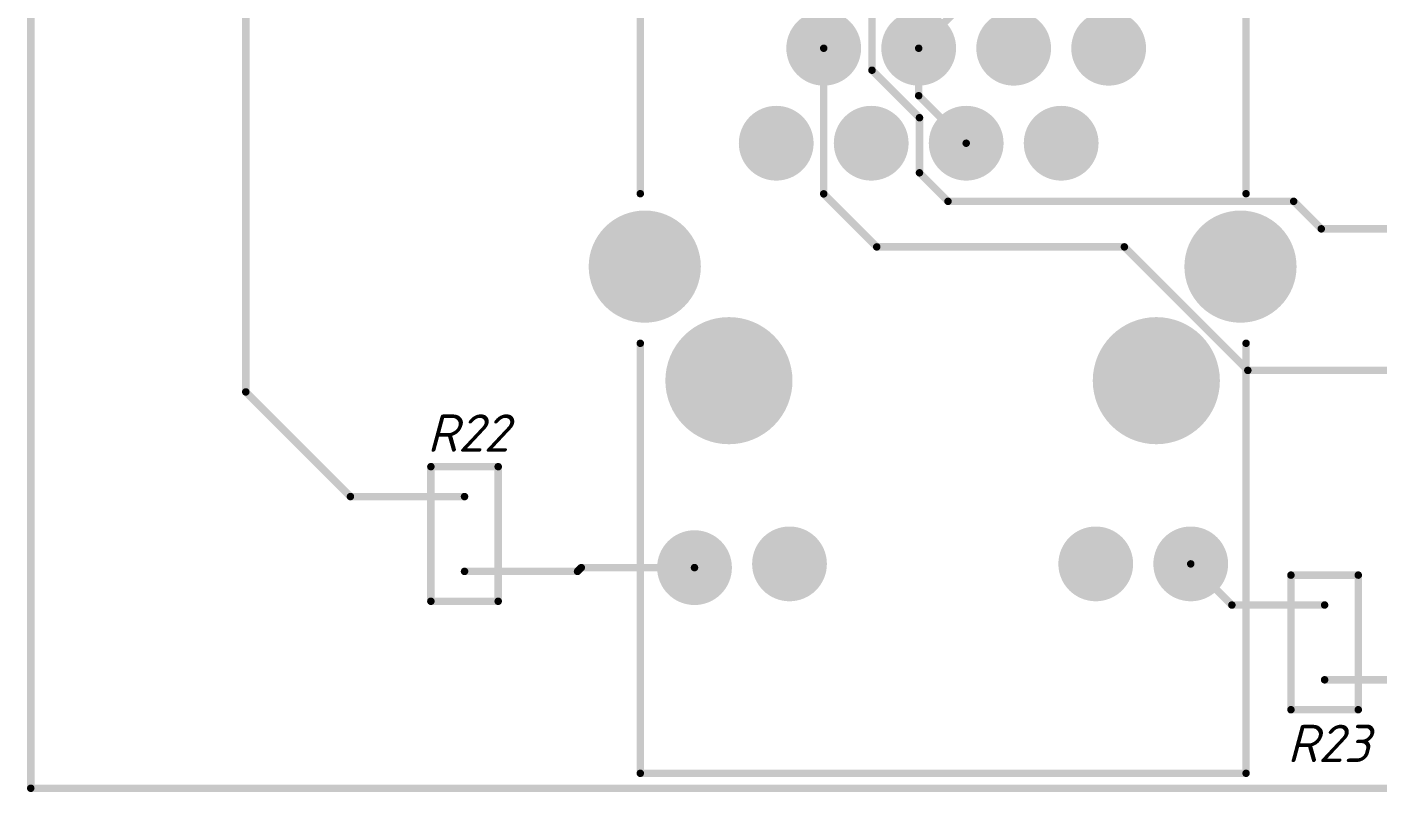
# Model space of a CAD drawing. Header units: millimetres. Extents: x -578 to 740, y 82 to 629.
# Drawn here: x -62.5 to 9.8, y 302.3 to 343.2 of the extents above; entities that cross this region are included whole.
import ezdxf

# ---------------------------------------------------------------- set-up
doc = ezdxf.new("R2010")
doc.units = ezdxf.units.MM
doc.header["$LTSCALE"] = 0.5
doc.layers.get('0').update_dxf_attribs({"lineweight": 60})
for name, color, linetype in [('BottomLayer', 5, 'Continuous'), ('MultiLayer', 9, 'Continuous'), ('PadHoleLayer', 156, 'Continuous'), ('TopOverlay', 2, 'Continuous')]:
    doc.layers.add(name, color=color, linetype=linetype)
doc.styles.get("Standard").update_dxf_attribs({"font": 'isocpeui.ttf', "width": 0.9})

# ---------------------------------------------------------------- blocks, each defined once
blk = doc.blocks.new('CON__HR911105A_4')
at = {"layer": 'BottomLayer'}
for points, const_width in [([(-1.42, 4.9, 1), (-0.42, 4.9, 1)], 1), ([(1.12, 4.9, 1), (2.12, 4.9, 1)], 1), ([(9.31, 4.9, 1), (10.31, 4.9, 1)], 1), ([(11.85, 5, 1), (12.85, 5, 1)], 1), ([(-3, -3.05, 1), (-1.5, -3.05, 1)], 1.5), ([(12.93, -3.05, 1), (14.43, -3.05, 1)], 1.5), ([(2.045, -6.35, 1), (3.045, -6.35, 1)], 1), ([(4.585, -6.35, 1), (5.585, -6.35, 1)], 1), ([(7.125, -6.35, 1), (8.125, -6.35, 1)], 1), ([(9.665, -6.35, 1), (10.665, -6.35, 1)], 1), ([(0.775, -8.89, 1), (1.775, -8.89, 1)], 1), ([(3.315, -8.89, 1), (4.315, -8.89, 1)], 1), ([(5.855, -8.89, 1), (6.855, -8.89, 1)], 1), ([(8.395, -8.89, 1), (9.395, -8.89, 1)], 1)]:
    blk.add_lwpolyline(points, format="xyb", close=True, dxfattribs=dict(at, const_width=const_width))
at = {"layer": 'MultiLayer'}
for points, const_width in [([(-1.42, 4.9, 1), (-0.42, 4.9, 1)], 1), ([(1.12, 4.9, 1), (2.12, 4.9, 1)], 1), ([(9.31, 4.9, 1), (10.31, 4.9, 1)], 1), ([(11.85, 5, 1), (12.85, 5, 1)], 1), ([(-3, -3.05, 1), (-1.5, -3.05, 1)], 1.5), ([(12.93, -3.05, 1), (14.43, -3.05, 1)], 1.5), ([(2.045, -6.35, 1), (3.045, -6.35, 1)], 1), ([(4.585, -6.35, 1), (5.585, -6.35, 1)], 1), ([(7.125, -6.35, 1), (8.125, -6.35, 1)], 1), ([(9.665, -6.35, 1), (10.665, -6.35, 1)], 1), ([(0.775, -8.89, 1), (1.775, -8.89, 1)], 1), ([(3.315, -8.89, 1), (4.315, -8.89, 1)], 1), ([(5.855, -8.89, 1), (6.855, -8.89, 1)], 1), ([(8.395, -8.89, 1), (9.395, -8.89, 1)], 1)]:
    blk.add_lwpolyline(points, format="xyb", close=True, dxfattribs=dict(at, const_width=const_width))
at = {"layer": 'PadHoleLayer'}
for points, const_width in [([(12.1, 5, 1), (12.6, 5, 1)], 0.5), ([(-1.17, 4.9, 1), (-0.67, 4.9, 1)], 0.5), ([(1.37, 4.9, 1), (1.87, 4.9, 1)], 0.5), ([(9.56, 4.9, 1), (10.06, 4.9, 1)], 0.5), ([(-0.85, 0, 1), (0.85, 0, 1)], 1.7), ([(10.58, 0, 1), (12.28, 0, 1)], 1.7), ([(-2.7, -3.05, 1), (-1.8, -3.05, 1)], 0.9), ([(13.23, -3.05, 1), (14.13, -3.05, 1)], 0.9), ([(2.295, -6.35, 1), (2.795, -6.35, 1)], 0.5), ([(4.835, -6.35, 1), (5.335, -6.35, 1)], 0.5), ([(7.375, -6.35, 1), (7.875, -6.35, 1)], 0.5), ([(9.915, -6.35, 1), (10.415, -6.35, 1)], 0.5), ([(1.025, -8.89, 1), (1.525, -8.89, 1)], 0.5), ([(3.565, -8.89, 1), (4.065, -8.89, 1)], 0.5), ([(6.105, -8.89, 1), (6.605, -8.89, 1)], 0.5), ([(8.645, -8.89, 1), (9.145, -8.89, 1)], 0.5)]:
    blk.add_lwpolyline(points, format="xyb", close=True, dxfattribs=dict(at, const_width=const_width))
at = {"layer": 'TopOverlay', "const_width": 0.2}
for points in [[(13.8, 10.5), (-2.4, 10.5)], [(-2.4, 10.5), (-2.4, -1)], [(13.8, 10.5), (13.8, -1)], [(-2.4, -5), (-2.4, -10.65)], [(13.8, -5), (13.8, -10.65)], [(13.8, -10.65), (-2.4, -10.65)]]:
    blk.add_lwpolyline(points, dxfattribs=at)
at = {"layer": 'TopOverlay', "const_width": 0.1}
for points in [[(-2.45, 10.5, 1), (-2.35, 10.5, 1)], [(-2.45, 10.5, 1), (-2.35, 10.5, 1)], [(13.75, 10.5, 1), (13.85, 10.5, 1)], [(13.75, 10.5, 1), (13.85, 10.5, 1)], [(-2.45, -1, 1), (-2.35, -1, 1)], [(13.75, -1, 1), (13.85, -1, 1)], [(-2.45, -5, 1), (-2.35, -5, 1)], [(13.75, -5, 1), (13.85, -5, 1)], [(-2.45, -10.65, 1), (-2.35, -10.65, 1)], [(-2.45, -10.65, 1), (-2.35, -10.65, 1)], [(13.75, -10.65, 1), (13.85, -10.65, 1)], [(13.75, -10.65, 1), (13.85, -10.65, 1)]]:
    blk.add_lwpolyline(points, format="xyb", close=True, dxfattribs=at)
blk = doc.blocks.new('CH0805R_22')
at = {"layer": 'TopOverlay', "const_width": 0.2}
for points in [[(-1.8, -0.9), (-1.8, 0.9)], [(1.8, 0.9), (-1.8, 0.9)], [(1.8, -0.9), (1.8, 0.9)], [(1.8, -0.9), (-1.8, -0.9)]]:
    blk.add_lwpolyline(points, dxfattribs=at)
at = {"layer": 'TopOverlay', "const_width": 0.1}
for points in [[(-1.85, 0.9, 1), (-1.75, 0.9, 1)], [(-1.85, 0.9, 1), (-1.75, 0.9, 1)], [(1.75, 0.9, 1), (1.85, 0.9, 1)], [(1.75, 0.9, 1), (1.85, 0.9, 1)], [(-1.85, -0.9, 1), (-1.75, -0.9, 1)], [(-1.85, -0.9, 1), (-1.75, -0.9, 1)], [(1.75, -0.9, 1), (1.85, -0.9, 1)], [(1.75, -0.9, 1), (1.85, -0.9, 1)]]:
    blk.add_lwpolyline(points, format="xyb", close=True, dxfattribs=at)
blk = doc.blocks.new('CH0805R_23')
at = {"layer": 'TopOverlay', "const_width": 0.2}
for points in [[(-1.8, 0.9), (-1.8, -0.9)], [(-1.8, 0.9), (1.8, 0.9)], [(1.8, 0.9), (1.8, -0.9)], [(-1.8, -0.9), (1.8, -0.9)]]:
    blk.add_lwpolyline(points, dxfattribs=at)
at = {"layer": 'TopOverlay', "const_width": 0.1}
for points in [[(-1.85, 0.9, 1), (-1.75, 0.9, 1)], [(-1.85, 0.9, 1), (-1.75, 0.9, 1)], [(1.75, 0.9, 1), (1.85, 0.9, 1)], [(1.75, 0.9, 1), (1.85, 0.9, 1)], [(-1.85, -0.9, 1), (-1.75, -0.9, 1)], [(-1.85, -0.9, 1), (-1.75, -0.9, 1)], [(1.75, -0.9, 1), (1.85, -0.9, 1)], [(1.75, -0.9, 1), (1.85, -0.9, 1)]]:
    blk.add_lwpolyline(points, format="xyb", close=True, dxfattribs=at)

msp = doc.modelspace()

# ---------------------------------------------------------------- linework, layer by layer
at = {"const_width": 0.4}
for points in [[(-62.288, 302.499), (-62.288, 462.499)], [(-50.788, 323.696), (-50.788, 345.779)], [(-17.296, 340.903), (-17.296, 344.865)], [(-14.798, 342.079), (-12.088, 344.789)], [(-19.878, 334.29), (-19.878, 342.079)], [(-14.798, 339.539), (-14.798, 342.079)], [(-17.296, 340.903), (-14.756, 338.363)], [(-14.798, 339.539), (-12.258, 336.999)], [(-14.756, 335.416), (-14.756, 338.363)], [(-14.756, 335.416), (-13.232, 333.892)], [(-19.878, 334.29), (-17.042, 331.454)], [(-13.232, 333.892), (5.259, 333.892)], [(5.259, 333.892), (6.732, 332.419)], [(6.732, 332.419), (25.63, 332.419)], [(-17.042, 331.454), (-3.798, 331.454)], [(-3.798, 331.454), (2.806, 324.85)], [(2.806, 324.85), (13.908, 324.85)], [(-50.788, 323.696), (-45.192, 318.099)], [(-45.192, 318.099), (-39.088, 318.099)], [(-33.044, 314.099), (-32.844, 314.299)], [(-32.844, 314.299), (-26.788, 314.299)], [(-0.248, 314.499), (1.952, 312.299)], [(-39.088, 314.099), (-33.044, 314.099)], [(1.952, 312.299), (6.912, 312.299)], [(6.912, 308.299), (15.48, 308.299)], [(-62.288, 302.499), (137.712, 302.499)]]:
    msp.add_lwpolyline(points, dxfattribs=at)
at = {"const_width": 0.2}
for points in [[(-19.978, 342.079, 1), (-19.778, 342.079, 1)], [(-14.898, 342.079, 1), (-14.698, 342.079, 1)], [(-14.898, 342.079, 1), (-14.698, 342.079, 1)], [(-17.396, 340.903, 1), (-17.196, 340.903, 1)], [(-17.396, 340.903, 1), (-17.196, 340.903, 1)], [(-14.898, 339.539, 1), (-14.698, 339.539, 1)], [(-14.898, 339.539, 1), (-14.698, 339.539, 1)], [(-14.856, 338.363, 1), (-14.656, 338.363, 1)], [(-14.856, 338.363, 1), (-14.656, 338.363, 1)], [(-12.358, 336.999, 1), (-12.158, 336.999, 1)], [(-14.856, 335.416, 1), (-14.656, 335.416, 1)], [(-14.856, 335.416, 1), (-14.656, 335.416, 1)], [(-19.978, 334.29, 1), (-19.778, 334.29, 1)], [(-19.978, 334.29, 1), (-19.778, 334.29, 1)], [(-13.332, 333.892, 1), (-13.132, 333.892, 1)], [(-13.332, 333.892, 1), (-13.132, 333.892, 1)], [(5.159, 333.892, 1), (5.359, 333.892, 1)], [(5.159, 333.892, 1), (5.359, 333.892, 1)], [(6.632, 332.419, 1), (6.832, 332.419, 1)], [(6.632, 332.419, 1), (6.832, 332.419, 1)], [(-17.142, 331.454, 1), (-16.942, 331.454, 1)], [(-17.142, 331.454, 1), (-16.942, 331.454, 1)], [(-3.898, 331.454, 1), (-3.698, 331.454, 1)], [(-3.898, 331.454, 1), (-3.698, 331.454, 1)], [(2.706, 324.85, 1), (2.906, 324.85, 1)], [(2.706, 324.85, 1), (2.906, 324.85, 1)], [(-50.888, 323.696, 1), (-50.688, 323.696, 1)], [(-50.888, 323.696, 1), (-50.688, 323.696, 1)], [(-45.292, 318.099, 1), (-45.092, 318.099, 1)], [(-45.292, 318.099, 1), (-45.092, 318.099, 1)], [(-39.188, 318.099, 1), (-38.988, 318.099, 1)], [(-32.944, 314.299, 1), (-32.744, 314.299, 1)], [(-32.944, 314.299, 1), (-32.744, 314.299, 1)], [(-26.888, 314.299, 1), (-26.688, 314.299, 1)], [(-0.348, 314.499, 1), (-0.148, 314.499, 1)], [(-39.188, 314.099, 1), (-38.988, 314.099, 1)], [(-33.144, 314.099, 1), (-32.944, 314.099, 1)], [(-33.144, 314.099, 1), (-32.944, 314.099, 1)], [(1.852, 312.299, 1), (2.052, 312.299, 1)], [(1.852, 312.299, 1), (2.052, 312.299, 1)], [(6.812, 312.299, 1), (7.012, 312.299, 1)], [(6.812, 308.299, 1), (7.012, 308.299, 1)], [(-62.388, 302.499, 1), (-62.188, 302.499, 1)], [(-62.388, 302.499, 1), (-62.188, 302.499, 1)]]:
    msp.add_lwpolyline(points, format="xyb", close=True, dxfattribs=at)

# ---------------------------------------------------------------- block references
at = {"xscale": 2, "yscale": 2, "zscale": 2}
for name, p, rotation in [('CON__HR911105A_4', (-2.088, 324.299), 180), ('CH0805R_23', (-39.088, 316.099), 90), ('CH0805R_22', (6.912, 310.299), 270)]:
    msp.add_blockref(name, p, dxfattribs=dict(at, rotation=rotation))

# ---------------------------------------------------------------- texts
for s, p in [('R22', (-41.088, 320.499)), ('R23', (4.912, 303.899))]:
    msp.add_text(s, height=2).set_placement(p)

doc.saveas('drawing.dxf')
